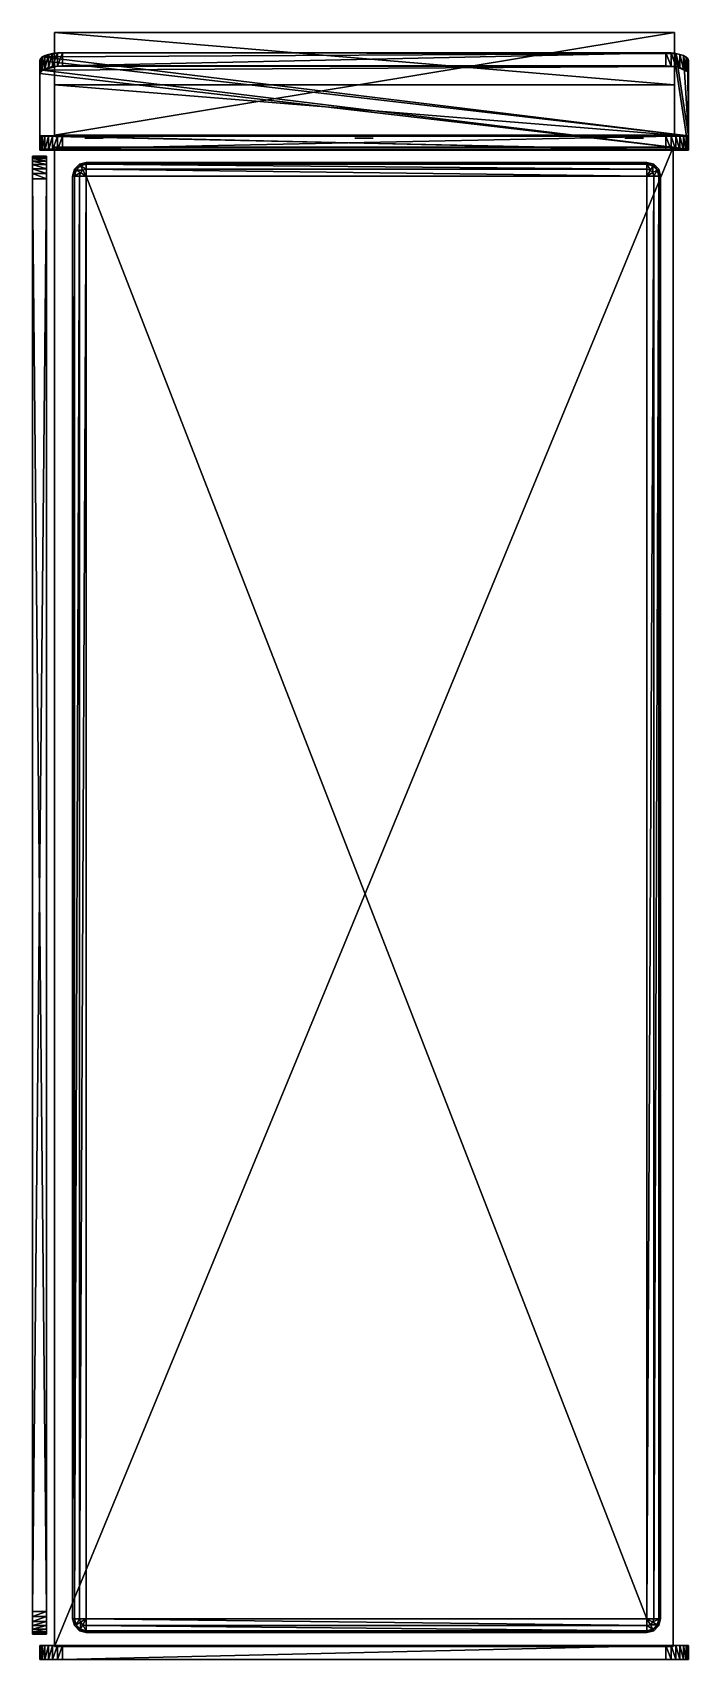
# Model space of a CAD drawing. Header units: centimetres. Extents: x -468 to 468, y -1161 to 1161.
import ezdxf

# ---------------------------------------------------------------- set-up
doc = ezdxf.new("R2010")
doc.units = ezdxf.units.CM
for name, color, linetype, true_color in [('beige', 7, 'Continuous', 0x1bb194), ('fabric', 7, 'Continuous', 0x1bb194), ('grey', 7, 'Continuous', 0x1bb194)]:
    doc.layers.add(name, color=color, linetype=linetype, true_color=true_color)

msp = doc.modelspace()

# ---------------------------------------------------------------- meshes
at = {"layer": 'beige', "color": 134, "true_color": 0x1c95b1}
mesh = msp.add_polyface(dxfattribs=at)
corners = [(-468.3, 981.8, -162.4), (-468.3, 977.9, -156.4), (-448.3, 977.9, -156.4), (-448.3, 981.8, -162.4), (-468.3, 984.2, -169.2), (-448.3, 984.2, -169.2), (-468.3, 985, -176.6), (-448.3, 985, -176.6), (-448.3, 985, -452), (-468.3, 985, -452), (-468.3, 981.8, -466.2), (-448.3, 981.8, -466.2), (-448.3, 977.9, -472.2), (-468.3, 977.9, -472.2), (-468.3, 984.2, -459.4), (-448.3, 984.2, -459.4), (-468.3, 967, -147.6), (-468.3, 972.9, -477.2), (-450.6, 1128.6, 466.9), (-454.4, 1126.6, 461.3), (-454.4, 1107.8, 468.1), (-456.9, 1105.4, 461.8), (-456.9, 1124.2, 454.9), (-457.7, 1102.9, 454.8), (-457.7, 1121.7, 448), (-457.7, 1013.9, 151.8), (-457.7, 995.1, 158.6), (-454.4, 993.7, -466.2), (-454.4, 1013.7, -466.2), (-450.6, 1013.7, -472.2), (-456.9, 993.7, -459.4), (-456.9, 1013.7, -459.4), (-457.7, 993.7, -452), (-457.7, 1013.7, -452), (-457.7, 993.7, 149.3), (-457.7, 1013.7, 149.3)]
mesh.append_faces([[corners[k] for k in face] for face in [(1, 4, 9), (16, 1, 9), (9, 10, 17)]], dxfattribs={"vtx0": -1, "vtx1": -1, "vtx2": -1, "color": 134})
mesh.append_faces([[corners[k] for k in face] for face in [(0, 1, 2), (2, 3, 0), (4, 0, 3), (3, 5, 4), (6, 4, 5), (5, 7, 6), (8, 9, 6), (6, 7, 8), (10, 11, 12), (12, 13, 10), (14, 15, 11), (11, 10, 14), (9, 8, 15), (15, 14, 9), (1, 0, 4), (4, 6, 9), (9, 14, 10), (10, 13, 17), (18, 19, 20), (21, 20, 19), (19, 22, 21), (23, 21, 22), (22, 24, 23), (25, 26, 23), (23, 24, 25), (27, 28, 29), (30, 31, 28), (28, 27, 30), (32, 33, 31), (31, 30, 32), (24, 22, 19), (20, 21, 23), (33, 32, 34), (34, 35, 33), (29, 28, 31), (31, 33, 35), (32, 30, 27)]], dxfattribs={"vtx2": -1, "color": 134})
mesh = msp.add_polyface(dxfattribs=at)
corners = [(-448.3, 972.9, -477.2), (-448.3, 977.9, -472.2), (-448.3, 981.8, -466.2), (-448.3, 984.2, -459.4), (-448.3, 985, -452), (-448.3, 985, -176.6), (-448.3, 984.2, -169.2), (-448.3, 981.8, -162.4), (-448.3, 977.9, -156.4), (-448.3, 967, -147.6), (-432.8, 1113.7, 484.3), (-425.5, 1113.9, 485.1), (-425.5, 1132.7, 478.3), (-432.8, 1132.4, 477.5), (-439.6, 1112.8, 482), (-439.6, 1131.6, 475.2), (-445.6, 1111.5, 478.5), (-445.6, 1130.3, 471.6), (-450.6, 1109.8, 473.8), (-450.6, 1128.6, 466.9), (-454.4, 1107.8, 468.1), (-432.8, 993.7, -483.4), (-432.8, 1013.7, -483.4), (-425.5, 1013.7, -484.3), (-425.5, 993.7, -484.3), (-439.6, 993.7, -481), (-439.6, 1013.7, -481), (-445.6, 993.7, -477.2), (-445.6, 1013.7, -477.2), (-450.6, 993.7, -472.2), (-450.6, 1013.7, -472.2), (-454.4, 993.7, -466.2), (-454.4, 1126.6, 461.3), (-457.7, 1102.9, 454.8), (-457.7, 995.1, 158.6), (468.3, 995.1, 158.6), (-456.9, 1013.7, -459.4), (443.5, 1013.7, -483.4), (465, 1013.7, -466.2), (-457.7, 1013.7, 149.3), (-457.7, 993.7, 149.3), (-457.7, 993.7, -452), (468.3, 993.7, 149.3)]
mesh.append_faces([[corners[k] for k in face] for face in [(0, 2, 4), (4, 6, 9), (32, 17, 13), (10, 16, 20), (26, 30, 36), (37, 26, 36), (38, 36, 39), (31, 27, 21)]], dxfattribs={"vtx0": -1, "vtx1": -1, "vtx2": -1, "color": 134})
mesh.append_faces([[corners[k] for k in face] for face in [(40, 41, 42)]], dxfattribs={"vtx1": -1, "color": 134})
mesh.append_faces([[corners[k] for k in face] for face in [(0, 1, 2), (2, 3, 4), (4, 5, 6), (6, 7, 8), (10, 11, 12), (12, 13, 10), (14, 10, 13), (13, 15, 14), (16, 14, 15), (15, 17, 16), (18, 16, 17), (17, 19, 18), (20, 18, 19), (21, 22, 23), (23, 24, 21), (25, 26, 22), (22, 21, 25), (27, 28, 26), (26, 25, 27), (29, 30, 28), (28, 27, 29), (30, 29, 31), (32, 19, 17), (17, 15, 13), (10, 14, 16), (16, 18, 20), (33, 34, 35), (23, 22, 26), (26, 28, 30), (31, 29, 27), (27, 25, 21), (39, 40, 42)]], dxfattribs={"vtx2": -1, "color": 134})
mesh = msp.add_polyface(dxfattribs=at)
corners = [(443.5, 1113.7, 484.3), (443.5, 1132.4, 477.5), (436.1, 1132.7, 478.3), (436.1, 1113.9, 485.1), (450.3, 1112.8, 482), (450.3, 1131.6, 475.2), (468.3, 1013.9, 151.8), (-457.7, 1013.9, 151.8), (-457.7, 1121.7, 448), (-454.4, 1126.6, 461.3), (-432.8, 1132.4, 477.5), (-425.5, 1132.7, 478.3), (-425.5, 1113.9, 485.1), (-432.8, 1113.7, 484.3), (-454.4, 1107.8, 468.1), (-457.7, 1102.9, 454.8), (468.3, 995.1, 158.6), (443.5, 993.7, -483.4), (436.1, 993.7, -484.3), (436.1, 1013.7, -484.3), (443.5, 1013.7, -483.4), (450.3, 993.7, -481), (450.3, 1013.7, -481), (-425.5, 1013.7, -484.3), (-425.5, 993.7, -484.3), (456.2, 1013.7, -477.2), (-439.6, 1013.7, -481), (465, 1013.7, -466.2), (-456.9, 1013.7, -459.4), (468.3, 1013.7, -452), (-457.7, 1013.7, 149.3), (468.3, 1013.7, 149.3), (-432.8, 993.7, -483.4), (467.5, 993.7, -459.4), (-454.4, 993.7, -466.2), (468.3, 993.7, 149.3), (-457.7, 993.7, -452), (-457.7, 995.1, 158.6)]
mesh.append_faces([[corners[k] for k in face] for face in [(6, 8, 9), (10, 2, 5), (9, 10, 5), (6, 9, 5), (4, 3, 13), (4, 13, 14), (14, 15, 16), (4, 14, 16), (20, 23, 26), (27, 20, 28), (29, 27, 30), (32, 18, 21), (32, 21, 33), (34, 32, 33), (34, 33, 35), (36, 34, 35)]], dxfattribs={"vtx0": -1, "vtx1": -1, "vtx2": -1, "color": 134})
mesh.append_faces([[corners[k] for k in face] for face in [(31, 29, 30)]], dxfattribs={"vtx1": -1, "color": 134})
mesh.append_faces([[corners[k] for k in face] for face in [(0, 1, 2), (2, 3, 0), (4, 5, 1), (1, 0, 4), (6, 7, 8), (10, 11, 2), (2, 1, 5), (4, 0, 3), (3, 12, 13), (17, 18, 19), (19, 20, 17), (21, 17, 20), (20, 22, 21), (12, 3, 2), (2, 11, 12), (23, 19, 18), (18, 24, 23), (25, 22, 20), (20, 19, 23), (32, 24, 18), (18, 17, 21), (6, 16, 37), (37, 7, 6), (35, 31, 30)]], dxfattribs={"vtx2": -1, "color": 134})
mesh = msp.add_polyface(dxfattribs=at)
corners = [(456.2, 1111.5, 478.5), (456.2, 1130.3, 471.6), (450.3, 1131.6, 475.2), (450.3, 1112.8, 482), (461.2, 1109.8, 473.8), (461.2, 1128.6, 466.9), (465, 1107.8, 468.1), (465, 1126.6, 461.3), (467.5, 1105.4, 461.8), (467.5, 1124.2, 454.9), (468.3, 1102.9, 454.8), (468.3, 1121.7, 448), (468.3, 995.1, 158.6), (468.3, 1013.9, 151.8), (456.2, 993.7, -477.2), (450.3, 993.7, -481), (450.3, 1013.7, -481), (456.2, 1013.7, -477.2), (461.2, 993.7, -472.2), (461.2, 1013.7, -472.2), (465, 993.7, -466.2), (465, 1013.7, -466.2), (467.5, 993.7, -459.4), (467.5, 1013.7, -459.4), (468.3, 993.7, -452), (468.3, 1013.7, -452), (468.3, 1013.7, 149.3), (468.3, 993.7, 149.3), (443.5, 1013.7, -483.4)]
mesh.append_faces([[corners[k] for k in face] for face in [(13, 2, 5), (9, 13, 5), (3, 12, 8), (4, 3, 8), (21, 17, 28), (15, 18, 22)]], dxfattribs={"vtx0": -1, "vtx1": -1, "vtx2": -1, "color": 134})
mesh.append_faces([[corners[k] for k in face] for face in [(7, 9, 5), (6, 4, 8)]], dxfattribs={"vtx1": -1, "color": 134})
mesh.append_faces([[corners[k] for k in face] for face in [(0, 1, 2), (2, 3, 0), (4, 5, 1), (1, 0, 4), (6, 7, 5), (5, 4, 6), (8, 9, 7), (7, 6, 8), (10, 11, 9), (9, 8, 10), (10, 12, 13), (13, 11, 10), (9, 11, 13), (2, 1, 5), (4, 0, 3), (12, 10, 8), (14, 15, 16), (16, 17, 14), (18, 14, 17), (17, 19, 18), (20, 18, 19), (19, 21, 20), (22, 20, 21), (21, 23, 22), (24, 22, 23), (23, 25, 24), (24, 25, 26), (26, 27, 24), (25, 23, 21), (21, 19, 17), (15, 14, 18), (18, 20, 22), (22, 24, 27)]], dxfattribs={"vtx2": -1, "color": 134})
mesh = msp.add_polyface(dxfattribs=at)
corners = [(-468.3, 960.2, -145.2), (-468.3, 952.8, -144.4), (-448.3, 952.8, -144.4), (-448.3, 960.2, -145.2), (-468.3, 967, -147.6), (-448.3, 967, -147.6), (-468.3, 972.9, -151.4), (-448.3, 972.9, -151.4), (-468.3, 977.9, -156.4), (-448.3, 977.9, -156.4), (-468.3, 960.2, -483.4), (-448.3, 960.2, -483.4), (-448.3, 952.8, -484.3), (-468.3, 952.8, -484.3), (-468.3, 967, -481), (-448.3, 967, -481), (-468.3, 972.9, -477.2), (-448.3, 972.9, -477.2), (-468.3, 977.9, -472.2), (-448.3, 977.9, -472.2), (-448.3, -1100.3, -483.4), (-448.3, -1092.9, -484.3), (-448.3, 985, -452), (-448.3, 984.2, -169.2), (-448.3, -1092.9, -144.4), (-448.3, -1107.1, -147.6), (-468.3, 985, -452), (-468.3, -1092.9, -144.4), (-468.3, -1107.1, -147.6), (-468.3, -1092.9, -484.3), (-468.3, -1100.3, -483.4)]
mesh.append_faces([[corners[k] for k in face] for face in [(12, 17, 22), (23, 9, 5), (12, 22, 5), (12, 5, 2), (12, 24, 25), (26, 16, 13), (4, 26, 13), (1, 4, 13), (28, 27, 13)]], dxfattribs={"vtx0": -1, "vtx1": -1, "vtx2": -1, "color": 134})
mesh.append_faces([[corners[k] for k in face] for face in [(12, 2, 24), (16, 10, 13)]], dxfattribs={"vtx0": -1, "vtx2": -1, "color": 134})
mesh.append_faces([[corners[k] for k in face] for face in [(12, 11, 17), (27, 1, 13)]], dxfattribs={"vtx1": -1, "vtx2": -1, "color": 134})
mesh.append_faces([[corners[k] for k in face] for face in [(0, 1, 2), (2, 3, 0), (4, 0, 3), (3, 5, 4), (6, 4, 5), (5, 7, 6), (8, 6, 7), (7, 9, 8), (10, 11, 12), (12, 13, 10), (14, 15, 11), (11, 10, 14), (16, 17, 15), (15, 14, 16), (18, 19, 17), (17, 16, 18), (20, 21, 12), (11, 15, 17), (9, 7, 5), (5, 3, 2), (1, 0, 4), (4, 6, 8), (16, 14, 10), (13, 29, 30), (1, 27, 24), (24, 2, 1), (12, 21, 29), (29, 13, 12)]], dxfattribs={"vtx2": -1, "color": 134})
mesh = msp.add_polyface(dxfattribs=at)
corners = [(-468.3, -1100.3, -145.2), (-448.3, -1100.3, -145.2), (-448.3, -1092.9, -144.4), (-468.3, -1092.9, -144.4), (-468.3, -1107.1, -147.6), (-448.3, -1107.1, -147.6), (-468.3, -1113.1, -151.4), (-448.3, -1113.1, -151.4), (-468.3, -1118.1, -156.4), (-448.3, -1118.1, -156.4), (-468.3, -1121.9, -162.4), (-448.3, -1121.9, -162.4), (-448.3, -1121.9, -466.2), (-448.3, -1118.1, -472.2), (-448.3, -1113.1, -477.2), (-448.3, -1125.2, -452), (-448.3, -1107.1, -481), (-448.3, -1100.3, -483.4), (-448.3, 952.8, -484.3), (-448.3, -1124.3, -169.2), (-468.3, -1100.3, -483.4), (-468.3, -1107.1, -481), (-468.3, -1113.1, -477.2), (-468.3, 952.8, -484.3), (-468.3, -1118.1, -472.2), (-468.3, -1121.9, -466.2), (-468.3, -1125.2, -452), (-468.3, -1124.3, -169.2), (-468.3, -1092.9, -484.3), (-448.3, -1092.9, -484.3)]
mesh.append_faces([[corners[k] for k in face] for face in [(15, 12, 14), (14, 17, 18), (15, 14, 18), (15, 18, 5), (19, 15, 5), (19, 5, 9), (23, 20, 22), (22, 25, 26), (23, 22, 26), (4, 23, 26), (8, 4, 26)]], dxfattribs={"vtx0": -1, "vtx1": -1, "vtx2": -1, "color": 134})
mesh.append_faces([[corners[k] for k in face] for face in [(11, 19, 9), (10, 8, 27)]], dxfattribs={"vtx1": -1, "color": 134})
mesh.append_faces([[corners[k] for k in face] for face in [(0, 1, 2), (2, 3, 0), (4, 5, 1), (1, 0, 4), (6, 7, 5), (5, 4, 6), (8, 9, 7), (7, 6, 8), (10, 11, 9), (9, 8, 10), (12, 13, 14), (14, 16, 17), (2, 1, 5), (5, 7, 9), (8, 6, 4), (4, 0, 3), (20, 21, 22), (22, 24, 25), (20, 28, 29), (29, 17, 20), (21, 20, 17), (17, 16, 21), (22, 21, 16), (16, 14, 22), (24, 22, 14), (14, 13, 24), (25, 24, 13), (13, 12, 25)]], dxfattribs={"vtx2": -1, "color": 134})
mesh = msp.add_polyface(dxfattribs=at)
corners = [(-468.3, -1124.3, -169.2), (-448.3, -1124.3, -169.2), (-448.3, -1121.9, -162.4), (-468.3, -1121.9, -162.4), (-468.3, -1125.2, -176.6), (-448.3, -1125.2, -176.6), (-448.3, -1125.2, -452), (-468.3, -1125.2, -452), (-448.3, -1124.3, -459.4), (-448.3, -1121.9, -466.2), (-468.3, -1121.9, -466.2), (-468.3, -1124.3, -459.4), (-468.3, -1118.1, -156.4), (-432.8, -1161.5, 94.4), (-425.5, -1161.5, 95.2), (-425.5, -1141.5, 95.2), (-432.8, -1141.5, 94.4), (-439.6, -1161.5, 91.9), (-439.6, -1141.5, 91.9), (-445.6, -1161.5, 88.1), (-445.6, -1141.5, 88.1), (-450.6, -1161.5, 83.1), (-450.6, -1141.5, 83.1), (-454.4, -1161.5, 77.1), (-454.4, -1141.5, 77.1), (-456.9, -1161.5, 70.4), (-456.9, -1141.5, 70.4), (-457.7, -1161.5, 63), (-457.7, -1141.5, 63), (-457.7, -1141.5, -478.1), (-457.7, -1161.5, -478.1), (468.3, -1141.5, -478.1)]
mesh.append_faces([[corners[k] for k in face] for face in [(12, 7, 0), (24, 20, 16), (13, 19, 23)]], dxfattribs={"vtx0": -1, "vtx1": -1, "vtx2": -1, "color": 134})
mesh.append_faces([[corners[k] for k in face] for face in [(0, 1, 2), (2, 3, 0), (4, 5, 1), (1, 0, 4), (6, 5, 4), (4, 7, 6), (1, 5, 6), (6, 8, 9), (10, 11, 7), (7, 4, 0), (11, 10, 9), (9, 8, 11), (7, 11, 8), (8, 6, 7), (13, 14, 15), (15, 16, 13), (17, 13, 16), (16, 18, 17), (19, 17, 18), (18, 20, 19), (21, 19, 20), (20, 22, 21), (23, 21, 22), (22, 24, 23), (25, 23, 24), (24, 26, 25), (27, 25, 26), (26, 28, 27), (29, 30, 27), (27, 28, 29), (31, 29, 28), (28, 26, 24), (24, 22, 20), (20, 18, 16), (13, 17, 19), (19, 21, 23), (23, 25, 27)]], dxfattribs={"vtx2": -1, "color": 134})
mesh = msp.add_polyface(dxfattribs=at)
corners = [(443.5, -1161.5, 94.4), (443.5, -1141.5, 94.4), (436.1, -1141.5, 95.2), (436.1, -1161.5, 95.2), (450.3, -1161.5, 91.9), (450.3, -1141.5, 91.9), (456.2, -1161.5, 88.1), (456.2, -1141.5, 88.1), (461.2, -1161.5, 83.1), (461.2, -1141.5, 83.1), (465, -1161.5, 77.1), (465, -1141.5, 77.1), (467.5, -1161.5, 70.4), (467.5, -1141.5, 70.4), (468.3, -1161.5, 63), (468.3, -1141.5, 63), (468.3, -1161.5, -478.1), (468.3, -1141.5, -478.1), (-457.7, -1141.5, 63), (-454.4, -1141.5, 77.1), (-432.8, -1141.5, 94.4), (-425.5, -1141.5, 95.2), (-425.5, -1161.5, 95.2), (-432.8, -1161.5, 94.4), (-454.4, -1161.5, 77.1), (-457.7, -1161.5, 63), (-457.7, -1161.5, -478.1)]
mesh.append_faces([[corners[k] for k in face] for face in [(17, 18, 19), (20, 2, 5), (19, 20, 5), (17, 19, 5), (17, 5, 9), (13, 17, 9), (4, 3, 23), (4, 23, 24), (24, 25, 16), (4, 24, 16), (4, 16, 12), (8, 4, 12)]], dxfattribs={"vtx0": -1, "vtx1": -1, "vtx2": -1, "color": 134})
mesh.append_faces([[corners[k] for k in face] for face in [(11, 13, 9), (10, 8, 12)]], dxfattribs={"vtx1": -1, "color": 134})
mesh.append_faces([[corners[k] for k in face] for face in [(0, 1, 2), (2, 3, 0), (4, 5, 1), (1, 0, 4), (6, 7, 5), (5, 4, 6), (8, 9, 7), (7, 6, 8), (10, 11, 9), (9, 8, 10), (12, 13, 11), (11, 10, 12), (14, 15, 13), (13, 12, 14), (14, 16, 17), (17, 15, 14), (13, 15, 17), (20, 21, 2), (2, 1, 5), (5, 7, 9), (8, 6, 4), (4, 0, 3), (3, 22, 23), (25, 26, 16), (16, 14, 12), (22, 3, 2), (2, 21, 22)]], dxfattribs={"vtx2": -1, "color": 134})
at = {"layer": 'fabric', "color": 134, "true_color": 0x1c95b1}
mesh = msp.add_polyface(dxfattribs=at)
corners = [(-391.6, 956.6, 71.8), (409, 956.6, 71.8), (-391.6, -1103.5, 71.8), (409, -1103.5, 71.8), (-391.6, 966.4, 69.2), (-396.5, 965.1, 69.2), (-400, 961.5, 69.2), (-401.3, 956.6, 69.2), (-401.3, -1103.5, 69.2), (-400, -1108.3, 69.2), (-396.5, -1111.9, 69.2), (-391.6, -1113.2, 69.2), (409, -1113.2, 69.2), (413.9, -1111.9, 69.2), (417.4, -1108.3, 69.2), (418.7, -1103.5, 69.2), (418.7, 956.6, 69.2), (417.4, 961.5, 69.2), (413.9, 965.1, 69.2), (409, 966.4, 69.2), (-391.6, 973.5, 62), (-400, 971.3, 62), (-406.2, 965.1, 62), (-408.5, 956.6, 62), (-408.5, -1103.5, 62), (-406.2, -1111.9, 62), (-400, -1118.1, 62), (-391.6, -1120.4, 62), (409, -1120.4, 62), (417.4, -1118.1, 62), (423.6, -1111.9, 62), (425.9, -1103.5, 62), (425.9, 956.6, 62), (423.6, 965.1, 62), (417.4, 971.3, 62), (409, 973.5, 62), (-391.6, 976.1, 52.3), (-401.3, 973.5, 52.3), (-408.5, 966.4, 52.3), (-411.1, 956.6, 52.3), (-411.1, -1103.5, 52.3), (-408.5, -1113.2, 52.3), (-401.3, -1120.4, 52.3), (-391.6, -1123, 52.3), (409, -1123, 52.3), (418.7, -1120.4, 52.3), (425.9, -1113.2, 52.3), (428.5, -1103.5, 52.3), (428.5, 956.6, 52.3), (425.9, 966.4, 52.3), (418.7, 973.5, 52.3), (409, 976.1, 52.3), (-391.6, 976.1, -5.5), (-401.3, 973.5, -5.5), (-408.5, 966.4, -5.5), (-411.1, 956.6, -5.5), (-411.1, -1103.5, -5.5), (-408.5, -1113.2, -5.5), (-401.3, -1120.4, -5.5), (-391.6, -1123, -5.5), (409, -1123, -5.5), (418.7, -1120.4, -5.5), (425.9, -1113.2, -5.5), (428.5, -1103.5, -5.5), (428.5, 956.6, -5.5), (425.9, 966.4, -5.5), (418.7, 973.5, -5.5), (409, 976.1, -5.5), (377.7, 1010.6, 112.3), (403.9, 1010.6, 112.3), (377.7, 1010.6, 183.2), (403.9, 1010.6, 183.2), (-8.1, 1010.6, 112.3), (18.2, 1010.6, 112.3), (-8.1, 1010.6, 183.2), (18.2, 1010.6, 183.2), (-393.8, 1010.6, 112.3), (-367.6, 1010.6, 112.3), (-393.8, 1010.6, 183.2), (-367.6, 1010.6, 183.2)]
mesh.append_faces([[corners[k] for k in face] for face in [(0, 4, 5), (0, 5, 6), (0, 6, 7), (2, 8, 9), (2, 9, 10), (2, 10, 11), (3, 12, 13), (3, 13, 14), (3, 14, 15), (1, 16, 17), (1, 17, 18), (1, 18, 19)]], dxfattribs={"color": 134})
mesh.append_faces([[corners[k] for k in face] for face in [(3, 1, 0), (0, 2, 3), (8, 2, 0), (0, 7, 8), (12, 3, 2), (2, 11, 12), (16, 1, 3), (3, 15, 16), (4, 0, 1), (1, 19, 4), (21, 5, 4), (4, 20, 21), (22, 6, 5), (5, 21, 22), (23, 7, 6), (6, 22, 23), (24, 8, 7), (7, 23, 24), (25, 9, 8), (8, 24, 25), (26, 10, 9), (9, 25, 26), (27, 11, 10), (10, 26, 27), (28, 12, 11), (11, 27, 28), (29, 13, 12), (12, 28, 29), (30, 14, 13), (13, 29, 30), (31, 15, 14), (14, 30, 31), (32, 16, 15), (15, 31, 32), (33, 17, 16), (16, 32, 33), (34, 18, 17), (17, 33, 34), (35, 19, 18), (18, 34, 35), (20, 4, 19), (19, 35, 20), (37, 21, 20), (20, 36, 37), (38, 22, 21), (21, 37, 38), (39, 23, 22), (22, 38, 39), (40, 24, 23), (23, 39, 40), (41, 25, 24), (24, 40, 41), (42, 26, 25), (25, 41, 42), (43, 27, 26), (26, 42, 43), (44, 28, 27), (27, 43, 44), (45, 29, 28), (28, 44, 45), (46, 30, 29), (29, 45, 46), (47, 31, 30), (30, 46, 47), (48, 32, 31), (31, 47, 48), (49, 33, 32), (32, 48, 49), (50, 34, 33), (33, 49, 50), (51, 35, 34), (34, 50, 51), (36, 20, 35), (35, 51, 36), (53, 37, 36), (36, 52, 53), (54, 38, 37), (37, 53, 54), (55, 39, 38), (38, 54, 55), (56, 40, 39), (39, 55, 56), (57, 41, 40), (40, 56, 57), (58, 42, 41), (41, 57, 58), (59, 43, 42), (42, 58, 59), (60, 44, 43), (43, 59, 60), (61, 45, 44), (44, 60, 61), (62, 46, 45), (45, 61, 62), (63, 47, 46), (46, 62, 63), (64, 48, 47), (47, 63, 64), (65, 49, 48), (48, 64, 65), (66, 50, 49), (49, 65, 66), (67, 51, 50), (50, 66, 67), (52, 36, 51), (51, 67, 52), (68, 69, 71), (71, 70, 68), (72, 73, 75), (75, 74, 72), (76, 77, 79), (79, 78, 76)]], dxfattribs={"vtx2": -1, "color": 134})
at = {"layer": 'grey', "color": 134, "true_color": 0x1c95b1}
mesh = msp.add_polyface(dxfattribs=at)
corners = [(448.2, 1161.5, 348.4), (448.2, 1161.5, -484.2), (448.2, 1014.9, -484.2), (448.2, 1014.9, 148.6), (448.2, 1086.9, 348.4), (-436.9, 1161.5, 348.4), (-436.9, 1161.5, -484.2), (-436.9, 1014.9, -484.2), (-436.9, 1014.9, 148.6), (-436.9, 1086.9, 348.4), (-437, -1142.8, -485.1), (446.4, -1142.8, -485.1), (-437, 997.9, -485.1), (446.4, 997.9, -485.1), (-437, -1142.8, 45.4), (446.4, -1142.8, 45.4), (-437, 997.9, 45.4), (446.4, 997.9, 45.4)]
mesh.append_faces([[corners[k] for k in face] for face in [(1, 3, 2)]], dxfattribs={"vtx0": -1, "color": 134})
mesh.append_faces([[corners[k] for k in face] for face in [(6, 8, 5)]], dxfattribs={"vtx0": -1, "vtx1": -1, "color": 134})
mesh.append_faces([[corners[k] for k in face] for face in [(1, 0, 3)]], dxfattribs={"vtx1": -1, "vtx2": -1, "color": 134})
mesh.append_faces([[corners[k] for k in face] for face in [(6, 5, 0), (0, 1, 6), (7, 6, 1), (1, 2, 7), (8, 7, 2), (2, 3, 8), (9, 8, 3), (3, 4, 9), (5, 9, 4), (4, 0, 5), (0, 4, 3), (6, 7, 8), (8, 9, 5), (13, 11, 10), (10, 12, 13), (17, 16, 14), (14, 15, 17), (15, 14, 10), (10, 11, 15), (17, 15, 11), (11, 13, 17), (16, 17, 13), (13, 12, 16), (14, 16, 12), (12, 10, 14)]], dxfattribs={"vtx2": -1, "color": 134})

doc.saveas('drawing.dxf')
